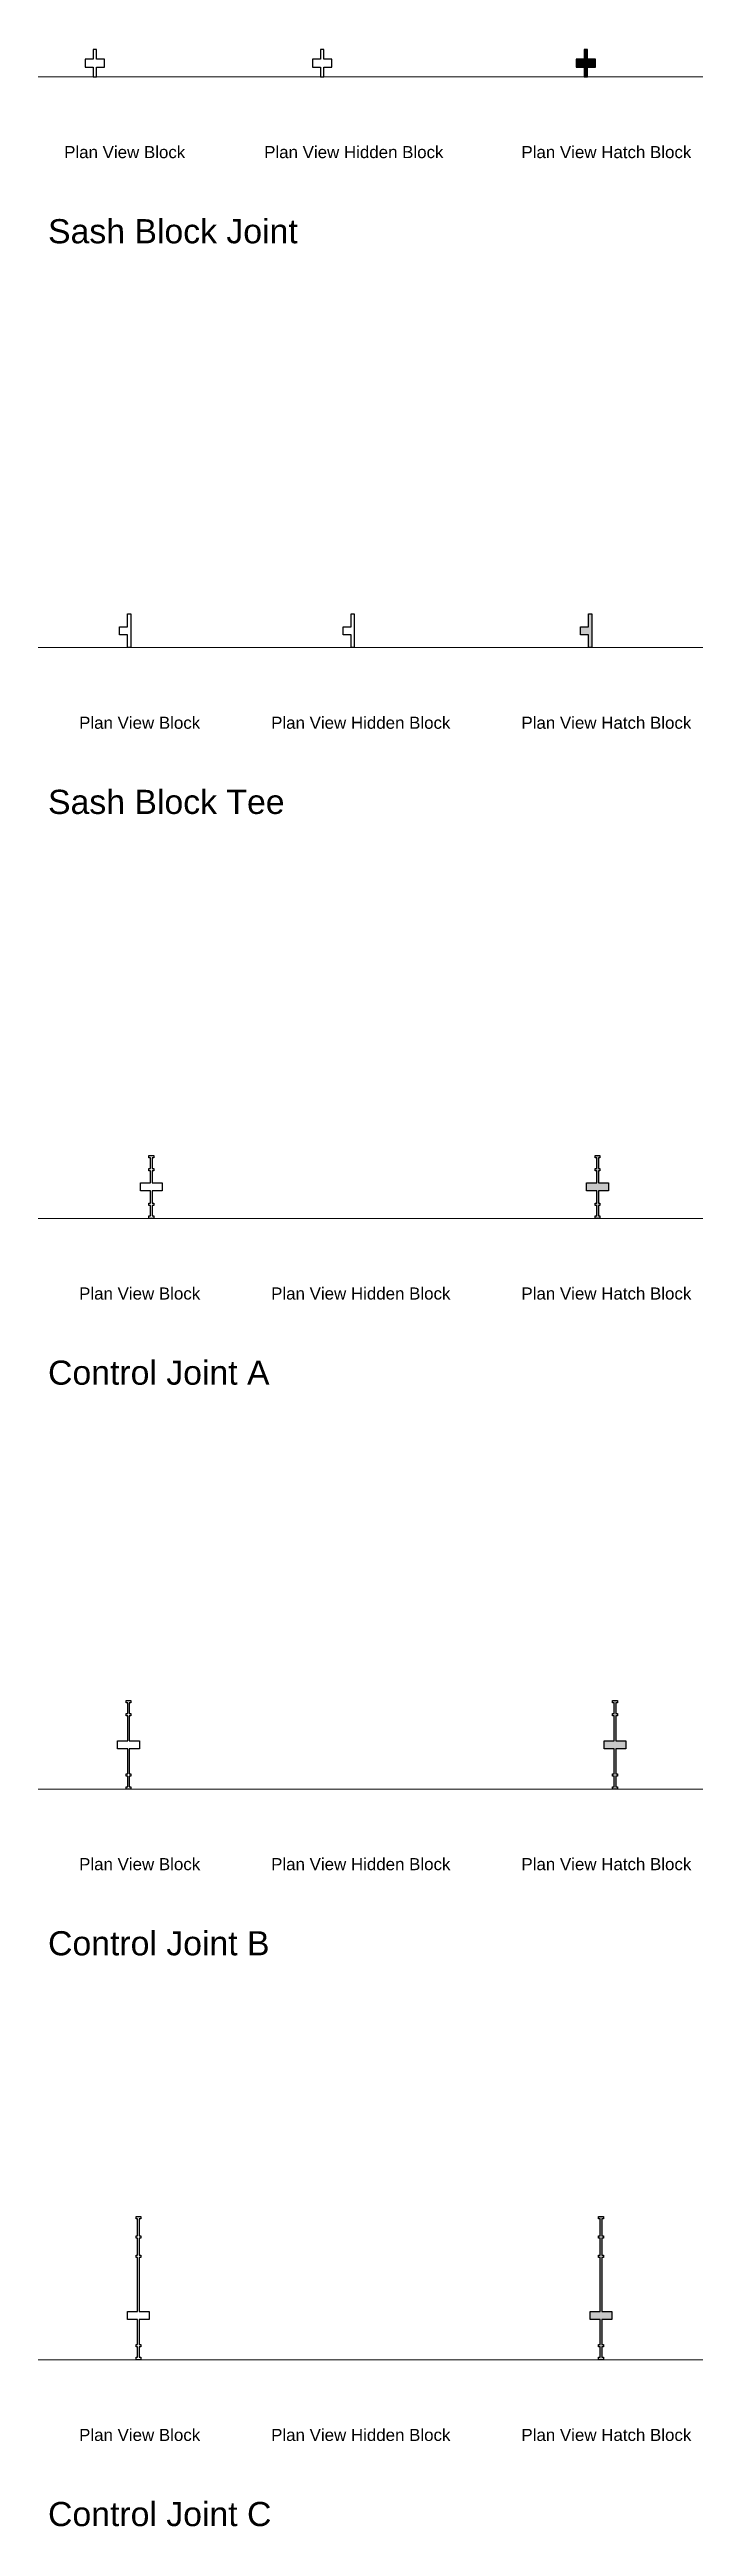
# Model space of a CAD drawing. Header units: inches. Extents: x 404 to 454, y 1290 to 1483.
import ezdxf
from ezdxf.enums import TextEntityAlignment as Align

# ---------------------------------------------------------------- set-up
doc = ezdxf.new("R2010")
doc.units = ezdxf.units.IN
doc.header["$LTSCALE"] = 48
doc.header["$MEASUREMENT"] = 0
doc.layers.add('G-Anno-Nplt', color=140, linetype='Continuous', lineweight=18, plot=False)
doc.layers.add('G-Anno-Ttlb', color=213, linetype='Continuous', lineweight=50)
doc.layers.add('HATCH', color=170, linetype='Continuous')
doc.styles.add('Arch-Dim', font='ARIAL.TTF', dxfattribs={"width": 0.75})
doc.styles.add('RomanS', font='romans.shx')

# ---------------------------------------------------------------- blocks, each defined once
blk = doc.blocks.new('Anno_Title_T2')
at = {"color": 0, "linetype": 'ByBlock', "lineweight": -2, "style": 'RomanS'}
blk.add_attdef('TITLE', (0, 0.5), '', height=1.25, dxfattribs=at)
blk.add_attdef('SCALE', text='', height=0.75, dxfattribs=at).set_placement((0, -0.5), align=Align.TOP_LEFT)
blk = doc.blocks.new('AecDtl_SashBlockJointUK')
at = {"color": 0, "linetype": 'ByBlock', "lineweight": -2, "ltscale": 0.0625}
blk.add_lwpolyline([(-0.75, 0.3125), (-0.75, -0.3125), (-0.125, -0.3125), (-0.125, -1.0625), (0.125, -1.0625), (0.125, -0.3125), (0.75, -0.3125), (0.75, 0.3125), (0.125, 0.3125), (0.125, 1.0625), (-0.125, 1.0625), (-0.125, 0.3125)], close=True, dxfattribs=at)
blk = doc.blocks.new('AecDtl_SashBlockJointHidden')
at = {"color": 0, "linetype": 'ByBlock', "lineweight": -2, "ltscale": 0.0625}
blk.add_lwpolyline([(-0.75, 0.3125), (-0.75, -0.3125), (-0.125, -0.3125), (-0.125, -1.0625), (0.125, -1.0625), (0.125, -0.3125), (0.75, -0.3125), (0.75, 0.3125), (0.125, 0.3125), (0.125, 1.0625), (-0.125, 1.0625), (-0.125, 0.3125)], close=True, dxfattribs=at)
blk = doc.blocks.new('AecDtl_SashBlockTeeUK')
at = {"color": 0, "linetype": 'ByBlock', "lineweight": -2, "ltscale": 0.0625}
blk.add_lwpolyline([(0, -1.3125), (-0.25, -1.3125), (-0.25, -0.3125), (-0.875, -0.3125), (-0.875, 0.3125), (-0.25, 0.3125), (-0.25, 1.3125), (0, 1.3125)], close=True, dxfattribs=at)
blk = doc.blocks.new('AecDtl_SashBlockTeeHidden')
at = {"color": 0, "linetype": 'ByBlock', "lineweight": -2, "ltscale": 0.0625}
blk.add_lwpolyline([(0, -1.3125), (-0.25, -1.3125), (-0.25, -0.3125), (-0.875, -0.3125), (-0.875, 0.3125), (-0.25, 0.3125), (-0.25, 1.3125), (0, 1.3125)], close=True, dxfattribs=at)
blk = doc.blocks.new('AecDtl_ControlJointAUK')
at = {"color": 0, "linetype": 'ByBlock', "lineweight": -2, "ltscale": 0.0625}
blk.add_lwpolyline([(-0.0625, 1.4375), (-0.0625, 2.25), (-0.1875, 2.25), (-0.1875, 2.4375), (0.1875, 2.4375), (0.1875, 2.25), (0.0625, 2.25), (0.0625, 1.4375), (0.1875, 1.4375), (0.1875, 1.25), (0.0625, 1.25), (0.0625, 0.3125), (0.84375, 0.3125), (0.84375, -0.3125), (0.0625, -0.3125), (0.0625, -1.25), (0.1875, -1.25), (0.1875, -1.4375), (0.0625, -1.4375), (0.0625, -2.25), (0.1875, -2.25), (0.1875, -2.4375), (-0.1875, -2.4375), (-0.1875, -2.25), (-0.0625, -2.25), (-0.0625, -1.4375), (-0.1875, -1.4375), (-0.1875, -1.25), (-0.0625, -1.25), (-0.0625, -0.3125), (-0.84375, -0.3125), (-0.84375, 0.3125), (-0.0625, 0.3125), (-0.0625, 1.25), (-0.1875, 1.25), (-0.1875, 1.4375)], close=True, dxfattribs=at)
blk = doc.blocks.new('AecDtl_ControlJointCUK')
at = {"color": 0, "linetype": 'ByBlock', "lineweight": -2, "ltscale": 0.0625}
blk.add_lwpolyline([(0.0625, 4.6875), (0.1875, 4.6875), (0.1875, 4.5), (0.0625, 4.5), (0.0625, 0.3125), (0.84375, 0.3125), (0.84375, -0.3125), (0.0625, -0.3125), (0.0625, -2.25), (0.1875, -2.25), (0.1875, -2.4375), (0.0625, -2.4375), (0.0625, -3.25), (0.1875, -3.25), (0.1875, -3.4375), (-0.1875, -3.4375), (-0.1875, -3.25), (-0.0625, -3.25), (-0.0625, -2.4375), (-0.1875, -2.4375), (-0.1875, -2.25), (-0.0625, -2.25), (-0.0625, -0.3125), (-0.84375, -0.3125), (-0.84375, 0.3125), (-0.0625, 0.3125), (-0.0625, 4.5), (-0.1875, 4.5), (-0.1875, 4.6875), (-0.0625, 4.6875), (-0.0625, 6), (-0.1875, 6), (-0.1875, 6.1875), (-0.0625, 6.1875), (-0.0625, 7.5), (-0.1875, 7.5), (-0.1875, 7.6875), (0.1875, 7.6875), (0.1875, 7.5), (0.0625, 7.5), (0.0625, 6.1875), (0.1875, 6.1875), (0.1875, 6), (0.0625, 6)], close=True, dxfattribs=at)
blk = doc.blocks.new('AecDtl_ControlJointBUK')
at = {"color": 0, "linetype": 'ByBlock', "lineweight": -2, "ltscale": 0.0625}
blk.add_lwpolyline([(-0.0625, 2.4375), (-0.0625, 3.25), (-0.1875, 3.25), (-0.1875, 3.4375), (0.1875, 3.4375), (0.1875, 3.25), (0.0625, 3.25), (0.0625, 2.4375), (0.1875, 2.4375), (0.1875, 2.25), (0.0625, 2.25), (0.0625, 0.3125), (0.84375, 0.3125), (0.84375, -0.3125), (0.0625, -0.3125), (0.0625, -2.25), (0.1875, -2.25), (0.1875, -2.4375), (0.0625, -2.4375), (0.0625, -3.25), (0.1875, -3.25), (0.1875, -3.4375), (-0.1875, -3.4375), (-0.1875, -3.25), (-0.0625, -3.25), (-0.0625, -2.4375), (-0.1875, -2.4375), (-0.1875, -2.25), (-0.0625, -2.25), (-0.0625, -0.3125), (-0.84375, -0.3125), (-0.84375, 0.3125), (-0.0625, 0.3125), (-0.0625, 2.25), (-0.1875, 2.25), (-0.1875, 2.4375)], close=True, dxfattribs=at)
blk = doc.blocks.new('AecDtl_SashBlockJointHatchedUK')
at = {"layer": 'HATCH'}
blk.add_hatch(color=256, dxfattribs=at).paths.add_polyline_path([(-0.125, 0.3125), (-0.75, 0.3125), (-0.75, -0.3125), (-0.125, -0.3125), (-0.125, -1.0625), (0.125, -1.0625), (0.125, -0.3125), (0.75, -0.3125), (0.75, 0.3125), (0.125, 0.3125), (0.125, 1.0625), (-0.125, 1.0625)])
at = {"color": 0, "linetype": 'ByBlock', "lineweight": -2, "ltscale": 0.0625}
blk.add_lwpolyline([(-0.75, 0.3125), (-0.75, -0.3125), (-0.125, -0.3125), (-0.125, -1.0625), (0.125, -1.0625), (0.125, -0.3125), (0.75, -0.3125), (0.75, 0.3125), (0.125, 0.3125), (0.125, 1.0625), (-0.125, 1.0625), (-0.125, 0.3125)], close=True, dxfattribs=at)
blk = doc.blocks.new('AecDtl_SashBlockTeeHatchedUK')
at = {"layer": 'HATCH'}
blk.add_hatch(color=256, dxfattribs=at).paths.add_polyline_path([(-0.875, 0.3125), (-0.875, -0.3125), (-0.25, -0.3125), (-0.25, -1.3125), (0, -1.3125), (0, 1.3125), (-0.25, 1.3125), (-0.25, 0.3125)])
at = {"color": 0, "linetype": 'ByBlock', "lineweight": -2, "ltscale": 0.0625}
blk.add_lwpolyline([(0, -1.3125), (-0.25, -1.3125), (-0.25, -0.3125), (-0.875, -0.3125), (-0.875, 0.3125), (-0.25, 0.3125), (-0.25, 1.3125), (0, 1.3125)], close=True, dxfattribs=at)
blk = doc.blocks.new('AecDtl_ControlJointAHatchedUK')
at = {"layer": 'HATCH'}
blk.add_hatch(color=256, dxfattribs=at).paths.add_polyline_path([(-0.0625, -0.3125), (-0.0625, -1.25), (-0.1875, -1.25), (-0.1875, -1.4375), (-0.0625, -1.4375), (-0.0625, -2.25), (-0.1875, -2.25), (-0.1875, -2.4375), (0.1875, -2.4375), (0.1875, -2.25), (0.0625, -2.25), (0.0625, -1.4375), (0.1875, -1.4375), (0.1875, -1.25), (0.0625, -1.25), (0.0625, -0.3125), (0.84375, -0.3125), (0.84375, 0.3125), (0.0625, 0.3125), (0.0625, 1.25), (0.1875, 1.25), (0.1875, 1.4375), (0.0625, 1.4375), (0.0625, 2.25), (0.1875, 2.25), (0.1875, 2.4375), (-0.1875, 2.4375), (-0.1875, 2.25), (-0.0625, 2.25), (-0.0625, 1.4375), (-0.1875, 1.4375), (-0.1875, 1.25), (-0.0625, 1.25), (-0.0625, 0.3125), (-0.84375, 0.3125), (-0.84375, -0.3125)])
at = {"color": 0, "linetype": 'ByBlock', "lineweight": -2, "ltscale": 0.0625}
blk.add_lwpolyline([(-0.0625, 1.4375), (-0.0625, 2.25), (-0.1875, 2.25), (-0.1875, 2.4375), (0.1875, 2.4375), (0.1875, 2.25), (0.0625, 2.25), (0.0625, 1.4375), (0.1875, 1.4375), (0.1875, 1.25), (0.0625, 1.25), (0.0625, 0.3125), (0.84375, 0.3125), (0.84375, -0.3125), (0.0625, -0.3125), (0.0625, -1.25), (0.1875, -1.25), (0.1875, -1.4375), (0.0625, -1.4375), (0.0625, -2.25), (0.1875, -2.25), (0.1875, -2.4375), (-0.1875, -2.4375), (-0.1875, -2.25), (-0.0625, -2.25), (-0.0625, -1.4375), (-0.1875, -1.4375), (-0.1875, -1.25), (-0.0625, -1.25), (-0.0625, -0.3125), (-0.84375, -0.3125), (-0.84375, 0.3125), (-0.0625, 0.3125), (-0.0625, 1.25), (-0.1875, 1.25), (-0.1875, 1.4375)], close=True, dxfattribs=at)
blk = doc.blocks.new('AecDtl_ControlJointBHatchedUK')
at = {"layer": 'HATCH'}
blk.add_hatch(color=256, dxfattribs=at).paths.add_polyline_path([(-0.0625, -0.3125), (-0.0625, -2.25), (-0.1875, -2.25), (-0.1875, -2.4375), (-0.0625, -2.4375), (-0.0625, -3.25), (-0.1875, -3.25), (-0.1875, -3.4375), (0.1875, -3.4375), (0.1875, -3.25), (0.0625, -3.25), (0.0625, -2.4375), (0.1875, -2.4375), (0.1875, -2.25), (0.0625, -2.25), (0.0625, -0.3125), (0.84375, -0.3125), (0.84375, 0.3125), (0.0625, 0.3125), (0.0625, 2.25), (0.1875, 2.25), (0.1875, 2.4375), (0.0625, 2.4375), (0.0625, 3.25), (0.1875, 3.25), (0.1875, 3.4375), (-0.1875, 3.4375), (-0.1875, 3.25), (-0.0625, 3.25), (-0.0625, 2.4375), (-0.1875, 2.4375), (-0.1875, 2.25), (-0.0625, 2.25), (-0.0625, 0.3125), (-0.84375, 0.3125), (-0.84375, -0.3125)])
at = {"color": 0, "linetype": 'ByBlock', "lineweight": -2, "ltscale": 0.0625}
blk.add_lwpolyline([(-0.0625, 2.4375), (-0.0625, 3.25), (-0.1875, 3.25), (-0.1875, 3.4375), (0.1875, 3.4375), (0.1875, 3.25), (0.0625, 3.25), (0.0625, 2.4375), (0.1875, 2.4375), (0.1875, 2.25), (0.0625, 2.25), (0.0625, 0.3125), (0.84375, 0.3125), (0.84375, -0.3125), (0.0625, -0.3125), (0.0625, -2.25), (0.1875, -2.25), (0.1875, -2.4375), (0.0625, -2.4375), (0.0625, -3.25), (0.1875, -3.25), (0.1875, -3.4375), (-0.1875, -3.4375), (-0.1875, -3.25), (-0.0625, -3.25), (-0.0625, -2.4375), (-0.1875, -2.4375), (-0.1875, -2.25), (-0.0625, -2.25), (-0.0625, -0.3125), (-0.84375, -0.3125), (-0.84375, 0.3125), (-0.0625, 0.3125), (-0.0625, 2.25), (-0.1875, 2.25), (-0.1875, 2.4375)], close=True, dxfattribs=at)
blk = doc.blocks.new('AecDtl_ControlJointCHatchedUK')
at = {"layer": 'HATCH'}
blk.add_hatch(color=256, dxfattribs=at).paths.add_polyline_path([(0.84375, -0.3125), (0.84375, 0.3125), (0.0625, 0.3125), (0.0625, 4.5), (0.1875, 4.5), (0.1875, 4.6875), (0.0625, 4.6875), (0.0625, 6), (0.1875, 6), (0.1875, 6.1875), (0.0625, 6.1875), (0.0625, 7.5), (0.1875, 7.5), (0.1875, 7.6875), (-0.1875, 7.6875), (-0.1875, 7.5), (-0.0625, 7.5), (-0.0625, 6.1875), (-0.1875, 6.1875), (-0.1875, 6), (-0.0625, 6), (-0.0625, 4.6875), (-0.1875, 4.6875), (-0.1875, 4.5), (-0.0625, 4.5), (-0.0625, 0.3125), (-0.84375, 0.3125), (-0.84375, -0.3125), (-0.0625, -0.3125), (-0.0625, -2.25), (-0.1875, -2.25), (-0.1875, -2.4375), (-0.0625, -2.4375), (-0.0625, -3.25), (-0.1875, -3.25), (-0.1875, -3.4375), (0.1875, -3.4375), (0.1875, -3.25), (0.0625, -3.25), (0.0625, -2.4375), (0.1875, -2.4375), (0.1875, -2.25), (0.0625, -2.25), (0.0625, -0.3125)])
at = {"color": 0, "linetype": 'ByBlock', "lineweight": -2, "ltscale": 0.0625}
blk.add_lwpolyline([(0.0625, 4.6875), (0.1875, 4.6875), (0.1875, 4.5), (0.0625, 4.5), (0.0625, 0.3125), (0.84375, 0.3125), (0.84375, -0.3125), (0.0625, -0.3125), (0.0625, -2.25), (0.1875, -2.25), (0.1875, -2.4375), (0.0625, -2.4375), (0.0625, -3.25), (0.1875, -3.25), (0.1875, -3.4375), (-0.1875, -3.4375), (-0.1875, -3.25), (-0.0625, -3.25), (-0.0625, -2.4375), (-0.1875, -2.4375), (-0.1875, -2.25), (-0.0625, -2.25), (-0.0625, -0.3125), (-0.84375, -0.3125), (-0.84375, 0.3125), (-0.0625, 0.3125), (-0.0625, 4.5), (-0.1875, 4.5), (-0.1875, 4.6875), (-0.0625, 4.6875), (-0.0625, 6), (-0.1875, 6), (-0.1875, 6.1875), (-0.0625, 6.1875), (-0.0625, 7.5), (-0.1875, 7.5), (-0.1875, 7.6875), (0.1875, 7.6875), (0.1875, 7.5), (0.0625, 7.5), (0.0625, 6.1875), (0.1875, 6.1875), (0.1875, 6), (0.0625, 6)], close=True, dxfattribs=at)

msp = doc.modelspace()

# ---------------------------------------------------------------- linework, layer by layer
at = {"layer": 'G-Anno-Nplt'}
for p in [(1761.6, 1480.38), (1761.6, 1436.08), (1761.6, 1391.78), (1761.6, 1347.49), (1761.6, 1303.19)]:
    msp.add_xline(p, (1, 0), dxfattribs=at)

# ---------------------------------------------------------------- block references
for name, p in [('AecDtl_SashBlockJointUK', (407.58, 1481.44)), ('AecDtl_SashBlockJointHidden', (425.2, 1481.44)), ('AecDtl_SashBlockJointHatchedUK', (445.65, 1481.44)), ('AecDtl_SashBlockTeeUK', (410.37, 1437.39)), ('AecDtl_SashBlockTeeHidden', (427.7, 1437.39)), ('AecDtl_SashBlockTeeHatchedUK', (446.12, 1437.39)), ('AecDtl_ControlJointAUK', (411.96, 1394.22)), ('AecDtl_ControlJointAHatchedUK', (446.56, 1394.22)), ('AecDtl_ControlJointBUK', (410.19, 1350.92)), ('AecDtl_ControlJointBHatchedUK', (447.92, 1350.92)), ('AecDtl_ControlJointCUK', (410.96, 1306.63)), ('AecDtl_ControlJointCHatchedUK', (446.83, 1306.63))]:
    msp.add_blockref(name, p)
at = {"layer": 'G-Anno-Ttlb'}
ref = msp.add_blockref('Anno_Title_T2', (405.2, 1473.7), dxfattribs=dict(at, xscale=0.75, yscale=0.75, zscale=0.75))
ref.add_attrib('TITLE', 'Plan View Block', (405.2, 1474.07), dxfattribs={"layer": '0', "color": 0, "linetype": 'ByBlock', "lineweight": -2, "height": 0.9375, "style": 'Arch-Dim'})
ref = msp.add_blockref('Anno_Title_T2', (420.71, 1473.7), dxfattribs=dict(at, xscale=0.75, yscale=0.75, zscale=0.75))
ref.add_attrib('TITLE', 'Plan View Hidden Block', (420.71, 1474.07), dxfattribs={"layer": '0', "color": 0, "linetype": 'ByBlock', "lineweight": -2, "height": 0.9375, "style": 'Arch-Dim'})
ref = msp.add_blockref('Anno_Title_T2', (440.66, 1473.7), dxfattribs=dict(at, xscale=0.75, yscale=0.75, zscale=0.75))
ref.add_attrib('TITLE', 'Plan View Hatch Block', (440.66, 1474.07), dxfattribs={"layer": '0', "color": 0, "linetype": 'ByBlock', "lineweight": -2, "height": 0.9375, "style": 'Arch-Dim'})
ref = msp.add_blockref('Anno_Title_T2', (403.95, 1466.71), dxfattribs=dict(at, xscale=1.5, yscale=1.5, zscale=1.5))
ref.add_attrib('TITLE', 'Sash Block Joint', (403.95, 1467.46), dxfattribs={"layer": '0', "color": 0, "linetype": 'ByBlock', "lineweight": -2, "height": 1.875, "style": 'Arch-Dim'})
ref = msp.add_blockref('Anno_Title_T2', (406.36, 1429.4), dxfattribs=dict(at, xscale=0.75, yscale=0.75, zscale=0.75))
ref.add_attrib('TITLE', 'Plan View Block', (406.36, 1429.78), dxfattribs={"layer": '0', "color": 0, "linetype": 'ByBlock', "lineweight": -2, "height": 0.9375, "style": 'Arch-Dim'})
ref = msp.add_blockref('Anno_Title_T2', (421.25, 1429.4), dxfattribs=dict(at, xscale=0.75, yscale=0.75, zscale=0.75))
ref.add_attrib('TITLE', 'Plan View Hidden Block', (421.25, 1429.78), dxfattribs={"layer": '0', "color": 0, "linetype": 'ByBlock', "lineweight": -2, "height": 0.9375, "style": 'Arch-Dim'})
ref = msp.add_blockref('Anno_Title_T2', (440.66, 1429.4), dxfattribs=dict(at, xscale=0.75, yscale=0.75, zscale=0.75))
ref.add_attrib('TITLE', 'Plan View Hatch Block', (440.66, 1429.78), dxfattribs={"layer": '0', "color": 0, "linetype": 'ByBlock', "lineweight": -2, "height": 0.9375, "style": 'Arch-Dim'})
ref = msp.add_blockref('Anno_Title_T2', (403.95, 1422.42), dxfattribs=dict(at, xscale=1.5, yscale=1.5, zscale=1.5))
ref.add_attrib('TITLE', 'Sash Block Tee', (403.95, 1423.17), dxfattribs={"layer": '0', "color": 0, "linetype": 'ByBlock', "lineweight": -2, "height": 1.875, "style": 'Arch-Dim'})
ref = msp.add_blockref('Anno_Title_T2', (406.36, 1385.11), dxfattribs=dict(at, xscale=0.75, yscale=0.75, zscale=0.75))
ref.add_attrib('TITLE', 'Plan View Block', (406.36, 1385.48), dxfattribs={"layer": '0', "color": 0, "linetype": 'ByBlock', "lineweight": -2, "height": 0.9375, "style": 'Arch-Dim'})
ref = msp.add_blockref('Anno_Title_T2', (421.25, 1385.11), dxfattribs=dict(at, xscale=0.75, yscale=0.75, zscale=0.75))
ref.add_attrib('TITLE', 'Plan View Hidden Block', (421.25, 1385.48), dxfattribs={"layer": '0', "color": 0, "linetype": 'ByBlock', "lineweight": -2, "height": 0.9375, "style": 'Arch-Dim'})
ref = msp.add_blockref('Anno_Title_T2', (440.66, 1385.11), dxfattribs=dict(at, xscale=0.75, yscale=0.75, zscale=0.75))
ref.add_attrib('TITLE', 'Plan View Hatch Block', (440.66, 1385.48), dxfattribs={"layer": '0', "color": 0, "linetype": 'ByBlock', "lineweight": -2, "height": 0.9375, "style": 'Arch-Dim'})
ref = msp.add_blockref('Anno_Title_T2', (403.95, 1378.12), dxfattribs=dict(at, xscale=1.5, yscale=1.5, zscale=1.5))
ref.add_attrib('TITLE', 'Control Joint A', (403.95, 1378.87), dxfattribs={"layer": '0', "color": 0, "linetype": 'ByBlock', "lineweight": -2, "height": 1.875, "style": 'Arch-Dim'})
ref = msp.add_blockref('Anno_Title_T2', (406.36, 1340.81), dxfattribs=dict(at, xscale=0.75, yscale=0.75, zscale=0.75))
ref.add_attrib('TITLE', 'Plan View Block', (406.36, 1341.19), dxfattribs={"layer": '0', "color": 0, "linetype": 'ByBlock', "lineweight": -2, "height": 0.9375, "style": 'Arch-Dim'})
ref = msp.add_blockref('Anno_Title_T2', (421.25, 1340.81), dxfattribs=dict(at, xscale=0.75, yscale=0.75, zscale=0.75))
ref.add_attrib('TITLE', 'Plan View Hidden Block', (421.25, 1341.19), dxfattribs={"layer": '0', "color": 0, "linetype": 'ByBlock', "lineweight": -2, "height": 0.9375, "style": 'Arch-Dim'})
ref = msp.add_blockref('Anno_Title_T2', (440.66, 1340.81), dxfattribs=dict(at, xscale=0.75, yscale=0.75, zscale=0.75))
ref.add_attrib('TITLE', 'Plan View Hatch Block', (440.66, 1341.19), dxfattribs={"layer": '0', "color": 0, "linetype": 'ByBlock', "lineweight": -2, "height": 0.9375, "style": 'Arch-Dim'})
ref = msp.add_blockref('Anno_Title_T2', (403.95, 1333.83), dxfattribs=dict(at, xscale=1.5, yscale=1.5, zscale=1.5))
ref.add_attrib('TITLE', 'Control Joint B', (403.95, 1334.58), dxfattribs={"layer": '0', "color": 0, "linetype": 'ByBlock', "lineweight": -2, "height": 1.875, "style": 'Arch-Dim'})
ref = msp.add_blockref('Anno_Title_T2', (406.36, 1296.52), dxfattribs=dict(at, xscale=0.75, yscale=0.75, zscale=0.75))
ref.add_attrib('TITLE', 'Plan View Block', (406.36, 1296.89), dxfattribs={"layer": '0', "color": 0, "linetype": 'ByBlock', "lineweight": -2, "height": 0.9375, "style": 'Arch-Dim'})
ref = msp.add_blockref('Anno_Title_T2', (421.25, 1296.52), dxfattribs=dict(at, xscale=0.75, yscale=0.75, zscale=0.75))
ref.add_attrib('TITLE', 'Plan View Hidden Block', (421.25, 1296.89), dxfattribs={"layer": '0', "color": 0, "linetype": 'ByBlock', "lineweight": -2, "height": 0.9375, "style": 'Arch-Dim'})
ref = msp.add_blockref('Anno_Title_T2', (440.66, 1296.52), dxfattribs=dict(at, xscale=0.75, yscale=0.75, zscale=0.75))
ref.add_attrib('TITLE', 'Plan View Hatch Block', (440.66, 1296.89), dxfattribs={"layer": '0', "color": 0, "linetype": 'ByBlock', "lineweight": -2, "height": 0.9375, "style": 'Arch-Dim'})
ref = msp.add_blockref('Anno_Title_T2', (403.95, 1289.53), dxfattribs=dict(at, xscale=1.5, yscale=1.5, zscale=1.5))
ref.add_attrib('TITLE', 'Control Joint C', (403.95, 1290.28), dxfattribs={"layer": '0', "color": 0, "linetype": 'ByBlock', "lineweight": -2, "height": 1.875, "style": 'Arch-Dim'})

doc.saveas('drawing.dxf')
